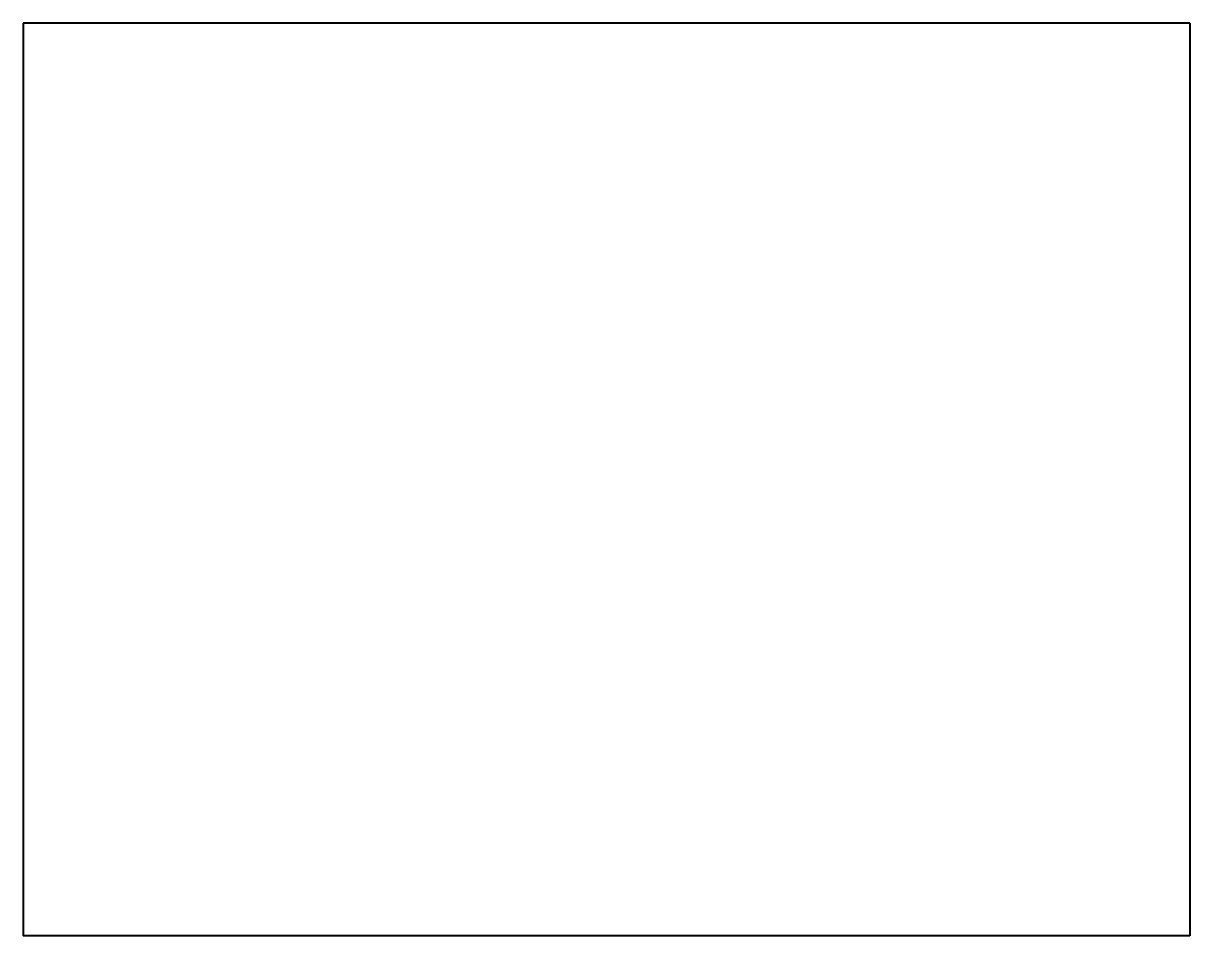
# Model space of a CAD drawing. Header units: millimetres. Extents: x -230 to 230, y -180 to 180.
import ezdxf

# ---------------------------------------------------------------- set-up
doc = ezdxf.new("R2010")
doc.units = ezdxf.units.MM
doc.layers.add('ModelSketch_Visible', color=7, linetype='Continuous', lineweight=40)

msp = doc.modelspace()

# ---------------------------------------------------------------- linework, layer by layer
at = {"layer": 'ModelSketch_Visible'}
for p, q in [((230, 180), (-230, 180)), ((-230, 180), (-230, -180)), ((230, 180), (230, -180)), ((230, -180), (-230, -180))]:
    msp.add_line(p, q, dxfattribs=at)

doc.saveas('drawing.dxf')
